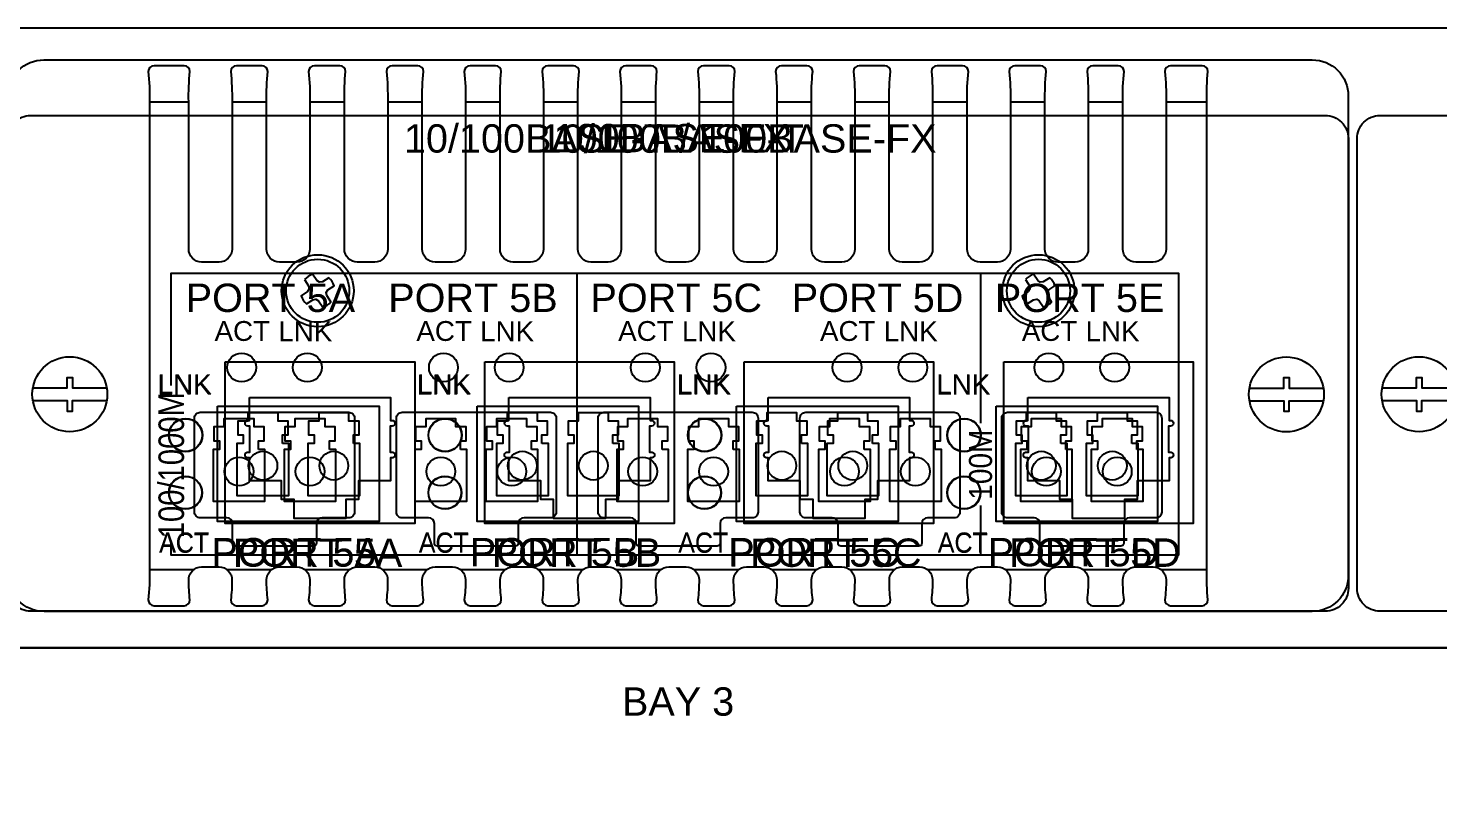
# Model space of a CAD drawing. Extents: x 0.5 to 47.5, y 0.5 to 35.2.
# Drawn here: x 35.411 to 40.303, y 14.192 to 16.893 of the extents above; entities that cross this region are included whole.
import ezdxf
from ezdxf.enums import TextEntityAlignment as Align

# ---------------------------------------------------------------- set-up
doc = ezdxf.new("R2010")
doc.units = 0
doc.header["$MEASUREMENT"] = 0
for name, color, linetype in [('2_1__6___4__10-100BASE-T_C', 7, 'CONTINUOUS'), ('2_2__7___4__100BASE-FX_CON', 7, 'CONTINUOUS'), ('2_3__8___2__10-100BASE-T__', 7, 'CONTINUOUS'), ('2_4__9___2__100-1000BASE__', 7, 'CONTINUOUS'), ('5_0______DWG_', 7, 'CONTINUOUS')]:
    doc.layers.add(name, color=color, linetype=linetype)
doc.styles.add('ARIAL', font='arial.ttf')

msp = doc.modelspace()

# ---------------------------------------------------------------- linework, layer by layer
at = {"layer": '2_1__6___4__10-100BASE-T_C'}
for points in [[(35.4198, 16.5902), (39.9098, 16.5902, -0.414214), (39.9898, 16.5102), (39.9898, 14.9502, -0.414214), (39.9098, 14.8702), (35.4198, 14.8702, -0.414214), (35.3398, 14.9502), (35.3398, 16.5102, -0.414214)], [(36.3696, 16.0211), (36.3834, 15.9989), (36.3852, 15.9884), (36.3793, 15.9795), (36.3578, 15.9647, 0.141658), (36.3759, 15.937), (36.3981, 15.9507), (36.4086, 15.9526), (36.4175, 15.9467), (36.4322, 15.9252, 0.141658), (36.46, 15.9433), (36.4462, 15.9655), (36.4443, 15.976), (36.4503, 15.9849), (36.4718, 15.9996, 0.141657), (36.4537, 16.0274), (36.4315, 16.0136), (36.421, 16.0117), (36.4121, 16.0177), (36.3973, 16.0392, 0.141658)], [(38.8696, 16.0211), (38.8834, 15.9989), (38.8852, 15.9884), (38.8793, 15.9795), (38.8578, 15.9647, 0.141658), (38.8759, 15.937), (38.8981, 15.9507), (38.9086, 15.9526), (38.9175, 15.9467), (38.9322, 15.9252, 0.141658), (38.96, 15.9433), (38.9462, 15.9655), (38.9443, 15.976), (38.9503, 15.9849), (38.9718, 15.9996, 0.141657), (38.9537, 16.0274), (38.9315, 16.0136), (38.921, 16.0117), (38.9121, 16.0177), (38.8973, 16.0392, 0.141658)], [(36.1778, 15.6124), (36.6678, 15.6124), (36.6678, 15.5324), (36.6728, 15.5324, -1), (36.6728, 15.5124), (36.6659, 15.5124), (36.6659, 15.4224), (36.6728, 15.4224, -1.000014), (36.6728, 15.4024), (36.6678, 15.4024), (36.6678, 15.3224), (36.5568, 15.3224), (36.5568, 15.2574), (36.5128, 15.2574), (36.5128, 15.1924), (36.3328, 15.1924), (36.3328, 15.2574), (36.2888, 15.2574), (36.2888, 15.3224), (36.1778, 15.3224), (36.1778, 15.4024), (36.1728, 15.4024, -1.000005), (36.1728, 15.4224), (36.1797, 15.4224), (36.1797, 15.5124), (36.1728, 15.5124, -1), (36.1728, 15.5324), (36.1778, 15.5324)], [(37.0778, 15.6124), (37.5678, 15.6124), (37.5678, 15.5324), (37.5728, 15.5324, -1), (37.5728, 15.5124), (37.5659, 15.5124), (37.5659, 15.4224), (37.5728, 15.4224, -1.000014), (37.5728, 15.4024), (37.5678, 15.4024), (37.5678, 15.3224), (37.4568, 15.3224), (37.4568, 15.2574), (37.4128, 15.2574), (37.4128, 15.1924), (37.2328, 15.1924), (37.2328, 15.2574), (37.1888, 15.2574), (37.1888, 15.3224), (37.0778, 15.3224), (37.0778, 15.4024), (37.0728, 15.4024, -1.000005), (37.0728, 15.4224), (37.0797, 15.4224), (37.0797, 15.5124), (37.0728, 15.5124, -1), (37.0728, 15.5324), (37.0778, 15.5324)], [(37.9778, 15.6124), (38.4678, 15.6124), (38.4678, 15.5324), (38.4728, 15.5324, -1), (38.4728, 15.5124), (38.4659, 15.5124), (38.4659, 15.4224), (38.4728, 15.4224, -1.000014), (38.4728, 15.4024), (38.4678, 15.4024), (38.4678, 15.3224), (38.3568, 15.3224), (38.3568, 15.2574), (38.3128, 15.2574), (38.3128, 15.1924), (38.1328, 15.1924), (38.1328, 15.2574), (38.0888, 15.2574), (38.0888, 15.3224), (37.9778, 15.3224), (37.9778, 15.4024), (37.9728, 15.4024, -1.000005), (37.9728, 15.4224), (37.9797, 15.4224), (37.9797, 15.5124), (37.9728, 15.5124, -1), (37.9728, 15.5324), (37.9778, 15.5324)], [(38.8778, 15.6124), (39.3678, 15.6124), (39.3678, 15.5324), (39.3728, 15.5324, -1), (39.3728, 15.5124), (39.3659, 15.5124), (39.3659, 15.4224), (39.3728, 15.4224, -1.000014), (39.3728, 15.4024), (39.3678, 15.4024), (39.3678, 15.3224), (39.2568, 15.3224), (39.2568, 15.2574), (39.2128, 15.2574), (39.2128, 15.1924), (39.0328, 15.1924), (39.0328, 15.2574), (38.9888, 15.2574), (38.9888, 15.3224), (38.8778, 15.3224), (38.8778, 15.4024), (38.8728, 15.4024, -1.000005), (38.8728, 15.4224), (38.8797, 15.4224), (38.8797, 15.5124), (38.8728, 15.5124, -1), (38.8728, 15.5324), (38.8778, 15.5324)]]:
    msp.add_lwpolyline(points, format="xyb", close=True, dxfattribs=at)
for points in [[(36.0943, 15.7352), (36.7513, 15.7352), (36.7513, 15.1752), (36.0943, 15.1752)], [(36.9943, 15.7352), (37.6513, 15.7352), (37.6513, 15.1752), (36.9943, 15.1752)], [(37.8943, 15.7352), (38.5513, 15.7352), (38.5513, 15.1752), (37.8943, 15.1752)], [(38.7943, 15.7352), (39.4513, 15.7352), (39.4513, 15.1752), (38.7943, 15.1752)]]:
    msp.add_lwpolyline(points, close=True, dxfattribs=at)
for centre, radius in [((36.4148, 15.9822), 0.125), ((38.9148, 15.9822), 0.125), ((36.4148, 15.9822), 0.1095), ((38.9148, 15.9822), 0.1095), ((35.9568, 15.4812), 0.0581), ((36.8568, 15.4812), 0.0581), ((37.7568, 15.4812), 0.0581), ((38.6568, 15.4812), 0.0581), ((35.9558, 15.2822), 0.0571), ((36.8558, 15.2822), 0.0571), ((37.7558, 15.2822), 0.0571), ((38.6558, 15.2822), 0.0571)]:
    msp.add_circle(centre, radius, dxfattribs=at)
at = {"layer": '2_2__7___4__100BASE-FX_CON'}
for points in [[(35.4198, 16.5902), (39.9098, 16.5902, -0.414214), (39.9898, 16.5102), (39.9898, 14.9502, -0.414214), (39.9098, 14.8702), (35.4198, 14.8702, -0.414214), (35.3398, 14.9502), (35.3398, 16.5102, -0.414214)], [(36.3696, 16.0211), (36.3834, 15.9989), (36.3852, 15.9884), (36.3793, 15.9795), (36.3578, 15.9647, 0.141658), (36.3759, 15.937), (36.3981, 15.9507), (36.4086, 15.9526), (36.4175, 15.9467), (36.4322, 15.9252, 0.141658), (36.46, 15.9433), (36.4462, 15.9655), (36.4443, 15.976), (36.4503, 15.9849), (36.4718, 15.9996, 0.141657), (36.4537, 16.0274), (36.4315, 16.0136), (36.421, 16.0117), (36.4121, 16.0177), (36.3973, 16.0392, 0.141658)], [(38.8696, 16.0211), (38.8834, 15.9989), (38.8852, 15.9884), (38.8793, 15.9795), (38.8578, 15.9647, 0.141658), (38.8759, 15.937), (38.8981, 15.9507), (38.9086, 15.9526), (38.9175, 15.9467), (38.9322, 15.9252, 0.141658), (38.96, 15.9433), (38.9462, 15.9655), (38.9443, 15.976), (38.9503, 15.9849), (38.9718, 15.9996, 0.141657), (38.9537, 16.0274), (38.9315, 16.0136), (38.921, 16.0117), (38.9121, 16.0177), (38.8973, 16.0392, 0.141658)]]:
    msp.add_lwpolyline(points, format="xyb", close=True, dxfattribs=at)
for points in [[(36.0678, 15.5822), (36.6278, 15.5822), (36.6278, 15.1822), (36.0678, 15.1822), (36.0678, 15.5822)], [(36.9678, 15.5822), (37.5278, 15.5822), (37.5278, 15.1822), (36.9678, 15.1822), (36.9678, 15.5822)], [(37.8678, 15.5822), (38.4278, 15.5822), (38.4278, 15.1822), (37.8678, 15.1822), (37.8678, 15.5822)], [(38.7678, 15.5822), (39.3278, 15.5822), (39.3278, 15.1822), (38.7678, 15.1822), (38.7678, 15.5822)], [(36.2928, 15.4522), (36.2928, 15.4822), (36.3123, 15.4822), (36.3123, 15.5302), (36.2773, 15.5302), (36.2773, 15.5582), (36.1723, 15.5582), (36.1723, 15.5302), (36.1373, 15.5302), (36.1373, 15.4822), (36.1568, 15.4822), (36.1568, 15.4522), (36.1348, 15.4522), (36.1348, 15.2722), (36.3148, 15.2722), (36.3148, 15.4522), (36.2928, 15.4522)], [(36.5388, 15.4522), (36.5388, 15.4822), (36.5583, 15.4822), (36.5583, 15.5302), (36.5233, 15.5302), (36.5233, 15.5582), (36.4183, 15.5582), (36.4183, 15.5302), (36.3833, 15.5302), (36.3833, 15.4822), (36.4028, 15.4822), (36.4028, 15.4522), (36.3808, 15.4522), (36.3808, 15.2722), (36.5608, 15.2722), (36.5608, 15.4522), (36.5388, 15.4522)], [(37.1928, 15.4522), (37.1928, 15.4822), (37.2123, 15.4822), (37.2123, 15.5302), (37.1773, 15.5302), (37.1773, 15.5582), (37.0723, 15.5582), (37.0723, 15.5302), (37.0373, 15.5302), (37.0373, 15.4822), (37.0568, 15.4822), (37.0568, 15.4522), (37.0348, 15.4522), (37.0348, 15.2722), (37.2148, 15.2722), (37.2148, 15.4522), (37.1928, 15.4522)], [(37.4388, 15.4522), (37.4388, 15.4822), (37.4583, 15.4822), (37.4583, 15.5302), (37.4233, 15.5302), (37.4233, 15.5582), (37.3183, 15.5582), (37.3183, 15.5302), (37.2833, 15.5302), (37.2833, 15.4822), (37.3028, 15.4822), (37.3028, 15.4522), (37.2808, 15.4522), (37.2808, 15.2722), (37.4608, 15.2722), (37.4608, 15.4522), (37.4388, 15.4522)], [(38.0928, 15.4522), (38.0928, 15.4822), (38.1123, 15.4822), (38.1123, 15.5302), (38.0773, 15.5302), (38.0773, 15.5582), (37.9723, 15.5582), (37.9723, 15.5302), (37.9373, 15.5302), (37.9373, 15.4822), (37.9568, 15.4822), (37.9568, 15.4522), (37.9348, 15.4522), (37.9348, 15.2722), (38.1148, 15.2722), (38.1148, 15.4522), (38.0928, 15.4522)], [(38.3388, 15.4522), (38.3388, 15.4822), (38.3583, 15.4822), (38.3583, 15.5302), (38.3233, 15.5302), (38.3233, 15.5582), (38.2183, 15.5582), (38.2183, 15.5302), (38.1833, 15.5302), (38.1833, 15.4822), (38.2028, 15.4822), (38.2028, 15.4522), (38.1808, 15.4522), (38.1808, 15.2722), (38.3608, 15.2722), (38.3608, 15.4522), (38.3388, 15.4522)], [(38.9928, 15.4522), (38.9928, 15.4822), (39.0123, 15.4822), (39.0123, 15.5302), (38.9773, 15.5302), (38.9773, 15.5582), (38.8723, 15.5582), (38.8723, 15.5302), (38.8373, 15.5302), (38.8373, 15.4822), (38.8568, 15.4822), (38.8568, 15.4522), (38.8348, 15.4522), (38.8348, 15.2722), (39.0148, 15.2722), (39.0148, 15.4522), (38.9928, 15.4522)], [(39.2388, 15.4522), (39.2388, 15.4822), (39.2583, 15.4822), (39.2583, 15.5302), (39.2233, 15.5302), (39.2233, 15.5582), (39.1183, 15.5582), (39.1183, 15.5302), (39.0833, 15.5302), (39.0833, 15.4822), (39.1028, 15.4822), (39.1028, 15.4522), (39.0808, 15.4522), (39.0808, 15.2722), (39.2608, 15.2722), (39.2608, 15.4522), (39.2388, 15.4522)]]:
    msp.add_lwpolyline(points, dxfattribs=at)
for centre, radius in [((36.4148, 15.9822), 0.125), ((38.9148, 15.9822), 0.125), ((36.4148, 15.9822), 0.1095), ((38.9148, 15.9822), 0.1095), ((35.9568, 15.4812), 0.0571), ((36.8568, 15.4812), 0.0571), ((37.7568, 15.4812), 0.0571), ((38.6568, 15.4812), 0.0571), ((36.2248, 15.3752), 0.05), ((36.4708, 15.3752), 0.05), ((37.1248, 15.3752), 0.05), ((37.3708, 15.3752), 0.05), ((38.0248, 15.3752), 0.05), ((38.2708, 15.3752), 0.05), ((38.9248, 15.3752), 0.05), ((39.1708, 15.3752), 0.05), ((35.9568, 15.2812), 0.0571), ((36.8568, 15.2812), 0.0571), ((37.7568, 15.2812), 0.0571), ((38.6568, 15.2812), 0.0571)]:
    msp.add_circle(centre, radius, dxfattribs=at)
at = {"layer": '2_3__8___2__10-100BASE-T__'}
for points in [[(35.4198, 16.5902), (39.9098, 16.5902, -0.414214), (39.9898, 16.5102), (39.9898, 14.9502, -0.414214), (39.9098, 14.8702), (35.4198, 14.8702, -0.414214), (35.3398, 14.9502), (35.3398, 16.5102, -0.414214)], [(36.3696, 16.0211), (36.3834, 15.9989), (36.3852, 15.9884), (36.3793, 15.9795), (36.3578, 15.9647, 0.141658), (36.3759, 15.937), (36.3981, 15.9507), (36.4086, 15.9526), (36.4175, 15.9467), (36.4322, 15.9252, 0.141658), (36.46, 15.9433), (36.4462, 15.9655), (36.4443, 15.976), (36.4503, 15.9849), (36.4718, 15.9996, 0.141657), (36.4537, 16.0274), (36.4315, 16.0136), (36.421, 16.0117), (36.4121, 16.0177), (36.3973, 16.0392, 0.141658)], [(38.8696, 16.0211), (38.8834, 15.9989), (38.8852, 15.9884), (38.8793, 15.9795), (38.8578, 15.9647, 0.141658), (38.8759, 15.937), (38.8981, 15.9507), (38.9086, 15.9526), (38.9175, 15.9467), (38.9322, 15.9252, 0.141658), (38.96, 15.9433), (38.9462, 15.9655), (38.9443, 15.976), (38.9503, 15.9849), (38.9718, 15.9996, 0.141657), (38.9537, 16.0274), (38.9315, 16.0136), (38.921, 16.0117), (38.9121, 16.0177), (38.8973, 16.0392, 0.141658)], [(37.0778, 15.6124), (37.5678, 15.6124), (37.5678, 15.5324), (37.5728, 15.5324, -1), (37.5728, 15.5124), (37.5659, 15.5124), (37.5659, 15.4224), (37.5728, 15.4224, -1.000014), (37.5728, 15.4024), (37.5678, 15.4024), (37.5678, 15.3224), (37.4568, 15.3224), (37.4568, 15.2574), (37.4128, 15.2574), (37.4128, 15.1924), (37.2328, 15.1924), (37.2328, 15.2574), (37.1888, 15.2574), (37.1888, 15.3224), (37.0778, 15.3224), (37.0778, 15.4024), (37.0728, 15.4024, -1.000005), (37.0728, 15.4224), (37.0797, 15.4224), (37.0797, 15.5124), (37.0728, 15.5124, -1), (37.0728, 15.5324), (37.0778, 15.5324)], [(38.8778, 15.6124), (39.3678, 15.6124), (39.3678, 15.5324), (39.3728, 15.5324, -1), (39.3728, 15.5124), (39.3659, 15.5124), (39.3659, 15.4224), (39.3728, 15.4224, -1.000014), (39.3728, 15.4024), (39.3678, 15.4024), (39.3678, 15.3224), (39.2568, 15.3224), (39.2568, 15.2574), (39.2128, 15.2574), (39.2128, 15.1924), (39.0328, 15.1924), (39.0328, 15.2574), (38.9888, 15.2574), (38.9888, 15.3224), (38.8778, 15.3224), (38.8778, 15.4024), (38.8728, 15.4024, -1.000005), (38.8728, 15.4224), (38.8797, 15.4224), (38.8797, 15.5124), (38.8728, 15.5124, -1), (38.8728, 15.5324), (38.8778, 15.5324)]]:
    msp.add_lwpolyline(points, format="xyb", close=True, dxfattribs=at)
for points in [[(36.9943, 15.7352), (37.6513, 15.7352), (37.6513, 15.1752), (36.9943, 15.1752)], [(38.7943, 15.7352), (39.4513, 15.7352), (39.4513, 15.1752), (38.7943, 15.1752)]]:
    msp.add_lwpolyline(points, close=True, dxfattribs=at)
for points in [[(36.0678, 15.5822), (36.6278, 15.5822), (36.6278, 15.1822), (36.0678, 15.1822), (36.0678, 15.5822)], [(37.8678, 15.5822), (38.4278, 15.5822), (38.4278, 15.1822), (37.8678, 15.1822), (37.8678, 15.5822)], [(36.2928, 15.4522), (36.2928, 15.4822), (36.3123, 15.4822), (36.3123, 15.5302), (36.2773, 15.5302), (36.2773, 15.5582), (36.1723, 15.5582), (36.1723, 15.5302), (36.1373, 15.5302), (36.1373, 15.4822), (36.1568, 15.4822), (36.1568, 15.4522), (36.1348, 15.4522), (36.1348, 15.2722), (36.3148, 15.2722), (36.3148, 15.4522), (36.2928, 15.4522)], [(36.5388, 15.4522), (36.5388, 15.4822), (36.5583, 15.4822), (36.5583, 15.5302), (36.5233, 15.5302), (36.5233, 15.5582), (36.4183, 15.5582), (36.4183, 15.5302), (36.3833, 15.5302), (36.3833, 15.4822), (36.4028, 15.4822), (36.4028, 15.4522), (36.3808, 15.4522), (36.3808, 15.2722), (36.5608, 15.2722), (36.5608, 15.4522), (36.5388, 15.4522)], [(38.0928, 15.4522), (38.0928, 15.4822), (38.1123, 15.4822), (38.1123, 15.5302), (38.0773, 15.5302), (38.0773, 15.5582), (37.9723, 15.5582), (37.9723, 15.5302), (37.9373, 15.5302), (37.9373, 15.4822), (37.9568, 15.4822), (37.9568, 15.4522), (37.9348, 15.4522), (37.9348, 15.2722), (38.1148, 15.2722), (38.1148, 15.4522), (38.0928, 15.4522)], [(38.3388, 15.4522), (38.3388, 15.4822), (38.3583, 15.4822), (38.3583, 15.5302), (38.3233, 15.5302), (38.3233, 15.5582), (38.2183, 15.5582), (38.2183, 15.5302), (38.1833, 15.5302), (38.1833, 15.4822), (38.2028, 15.4822), (38.2028, 15.4522), (38.1808, 15.4522), (38.1808, 15.2722), (38.3608, 15.2722), (38.3608, 15.4522), (38.3388, 15.4522)]]:
    msp.add_lwpolyline(points, dxfattribs=at)
for centre, radius in [((36.4148, 15.9822), 0.125), ((38.9148, 15.9822), 0.125), ((36.4148, 15.9822), 0.1095), ((38.9148, 15.9822), 0.1095), ((35.9568, 15.4812), 0.0571), ((36.8568, 15.4812), 0.0581), ((37.7568, 15.4812), 0.0571), ((38.6568, 15.4812), 0.0581), ((36.2248, 15.3752), 0.05), ((36.4708, 15.3752), 0.05), ((38.0248, 15.3752), 0.05), ((38.2708, 15.3752), 0.05), ((35.9568, 15.2812), 0.0571), ((36.8558, 15.2822), 0.0571), ((37.7568, 15.2812), 0.0571), ((38.6558, 15.2822), 0.0571)]:
    msp.add_circle(centre, radius, dxfattribs=at)
at = {"layer": '2_4__9___2__100-1000BASE__'}
for p, q in [((37.315, 15.065), (37.315, 16.0427)), ((38.715, 15.5231), (38.715, 16.0427)), ((38.715, 15.065), (38.715, 15.237))]:
    msp.add_line(p, q, dxfattribs=at)
for points in [[(35.4653, 16.7834), (39.8647, 16.7834, -0.414444), (39.9896, 16.6586), (39.9896, 14.9942, -0.413495), (39.8644, 14.8696), (35.4656, 14.8696, -0.413496), (35.3404, 14.9942), (35.3404, 16.6586, -0.414444)], [(35.9717, 16.7431, 0.41291), (35.9518, 16.7631), (35.8472, 16.7631, 0.41291), (35.8273, 16.7431, -0.030099), (35.8316, 16.6382, -0.000059), (35.8316, 15.0145, -0.030072), (35.8273, 14.9096, 0.41291), (35.8472, 14.8896), (35.9518, 14.8896, 0.41291), (35.9717, 14.9096, -0.033142), (35.9676, 14.9788, -0.42184), (36.0123, 15.0241), (36.0727, 15.0241, -0.421779), (36.1174, 14.9788, -0.033142), (36.1133, 14.9096, 0.41291), (36.1332, 14.8896), (36.2218, 14.8896, 0.41291), (36.2417, 14.9096, -0.033142), (36.2376, 14.9788, -0.42184), (36.2823, 15.0241), (36.3427, 15.0241, -0.421779), (36.3874, 14.9788, -0.033142), (36.3833, 14.9096, 0.41291), (36.4032, 14.8896), (36.4918, 14.8896, 0.41291), (36.5117, 14.9096, -0.033142), (36.5076, 14.9788, -0.42184), (36.5523, 15.0241), (36.6127, 15.0241, -0.421779), (36.6574, 14.9788, -0.033142), (36.6533, 14.9096, 0.41291), (36.6732, 14.8896), (36.7618, 14.8896, 0.41291), (36.7817, 14.9096, -0.033142), (36.7776, 14.9788, -0.42184), (36.8223, 15.0241), (36.8827, 15.0241, -0.421779), (36.9274, 14.9788, -0.033142), (36.9233, 14.9096, 0.41291), (36.9432, 14.8896), (37.0318, 14.8896, 0.41291), (37.0517, 14.9096, -0.033142), (37.0476, 14.9788, -0.42184), (37.0923, 15.0241), (37.1527, 15.0241, -0.421779), (37.1974, 14.9788, -0.033142), (37.1933, 14.9096, 0.41291), (37.2132, 14.8896), (37.3018, 14.8896, 0.41291), (37.3217, 14.9096, -0.033142), (37.3176, 14.9788, -0.42184), (37.3623, 15.0241), (37.4227, 15.0241, -0.421779), (37.4674, 14.9788, -0.033142), (37.4633, 14.9096, 0.41291), (37.4832, 14.8896), (37.5718, 14.8896, 0.41291), (37.5917, 14.9096, -0.033142), (37.5876, 14.9788, -0.42184), (37.6323, 15.0241), (37.6927, 15.0241, -0.421779), (37.7374, 14.9788, -0.033142), (37.7333, 14.9096, 0.41291), (37.7532, 14.8896), (37.8418, 14.8896, 0.41291), (37.8617, 14.9096, -0.033142), (37.8576, 14.9788, -0.42184), (37.9023, 15.0241), (37.9627, 15.0241, -0.421779), (38.0074, 14.9788, -0.033142), (38.0033, 14.9096, 0.41291), (38.0232, 14.8896), (38.1118, 14.8896, 0.41291), (38.1317, 14.9096, -0.033142), (38.1276, 14.9788, -0.42184), (38.1723, 15.0241), (38.2327, 15.0241, -0.421779), (38.2774, 14.9788, -0.033142), (38.2733, 14.9096, 0.41291), (38.2932, 14.8896), (38.3818, 14.8896, 0.41291), (38.4017, 14.9096, -0.033142), (38.3976, 14.9788, -0.42184), (38.4423, 15.0241), (38.5027, 15.0241, -0.421779), (38.5474, 14.9788, -0.033142), (38.5433, 14.9096, 0.41291), (38.5632, 14.8896), (38.6518, 14.8896, 0.41291), (38.6717, 14.9096, -0.033142), (38.6676, 14.9788, -0.42184), (38.7123, 15.0241), (38.7727, 15.0241, -0.421779), (38.8174, 14.9788, -0.033142), (38.8133, 14.9096, 0.41291), (38.8332, 14.8896), (38.9218, 14.8896, 0.41291), (38.9417, 14.9096, -0.033142), (38.9376, 14.9788, -0.42184), (38.9823, 15.0241), (39.0427, 15.0241, -0.421779), (39.0874, 14.9788, -0.033142), (39.0833, 14.9096, 0.41291), (39.1032, 14.8896), (39.1918, 14.8896, 0.41291), (39.2117, 14.9096, -0.033142), (39.2076, 14.9788, -0.42184), (39.2523, 15.0241), (39.3127, 15.0241, -0.421779), (39.3574, 14.9788, -0.033142), (39.3533, 14.9096, 0.41291), (39.3732, 14.8896), (39.4828, 14.8896, 0.41291), (39.5027, 14.9096, -0.030099), (39.4984, 15.0145), (39.4984, 16.6382, -0.030099), (39.5027, 16.7431, 0.41291), (39.4828, 16.7631), (39.3732, 16.7631, 0.41291), (39.3533, 16.7431, -0.030099), (39.3576, 16.6382), (39.3576, 16.1267, -0.415329), (39.3127, 16.0817), (39.2522, 16.0817, -0.415032), (39.2074, 16.1267), (39.2074, 16.6382, -0.030099), (39.2117, 16.7431, 0.41291), (39.1918, 16.7631), (39.1032, 16.7631, 0.41291), (39.0833, 16.7431, -0.030099), (39.0876, 16.6382), (39.0876, 16.1267, -0.415329), (39.0427, 16.0817), (38.9822, 16.0817, -0.415032), (38.9374, 16.1267), (38.9374, 16.6382, -0.030099), (38.9417, 16.7431, 0.41291), (38.9218, 16.7631), (38.8332, 16.7631, 0.41291), (38.8133, 16.7431, -0.030099), (38.8176, 16.6382), (38.8176, 16.1267, -0.415329), (38.7727, 16.0817), (38.7122, 16.0817, -0.415032), (38.6674, 16.1267), (38.6674, 16.6382, -0.030099), (38.6717, 16.7431, 0.41291), (38.6518, 16.7631), (38.5632, 16.7631, 0.41291), (38.5433, 16.7431, -0.030099), (38.5476, 16.6382), (38.5476, 16.1267, -0.415329), (38.5027, 16.0817), (38.4422, 16.0817, -0.415032), (38.3974, 16.1267), (38.3974, 16.6382, -0.030099), (38.4017, 16.7431, 0.41291), (38.3818, 16.7631), (38.2932, 16.7631, 0.41291), (38.2733, 16.7431, -0.030099), (38.2776, 16.6382), (38.2776, 16.1267, -0.415329), (38.2327, 16.0817), (38.1722, 16.0817, -0.415032), (38.1274, 16.1267), (38.1274, 16.6382, -0.030099), (38.1317, 16.7431, 0.41291), (38.1118, 16.7631), (38.0232, 16.7631, 0.41291), (38.0033, 16.7431, -0.030099), (38.0076, 16.6382), (38.0076, 16.1267, -0.415329), (37.9627, 16.0817), (37.9022, 16.0817, -0.415032), (37.8574, 16.1267), (37.8574, 16.6382, -0.030099), (37.8617, 16.7431, 0.41291), (37.8418, 16.7631), (37.7532, 16.7631, 0.41291), (37.7333, 16.7431, -0.030099), (37.7376, 16.6382), (37.7376, 16.1267, -0.415329), (37.6927, 16.0817), (37.6322, 16.0817, -0.415032), (37.5874, 16.1267), (37.5874, 16.6382, -0.030099), (37.5917, 16.7431, 0.41291), (37.5718, 16.7631), (37.4832, 16.7631, 0.41291), (37.4633, 16.7431, -0.030099), (37.4676, 16.6382), (37.4676, 16.1267, -0.415329), (37.4227, 16.0817), (37.3622, 16.0817, -0.415032), (37.3174, 16.1267), (37.3174, 16.6382, -0.030099), (37.3217, 16.7431, 0.41291), (37.3018, 16.7631), (37.2132, 16.7631, 0.41291), (37.1933, 16.7431, -0.030099), (37.1976, 16.6382), (37.1976, 16.1267, -0.415329), (37.1527, 16.0817), (37.0922, 16.0817, -0.415032), (37.0474, 16.1267), (37.0474, 16.6382, -0.030099), (37.0517, 16.7431, 0.41291), (37.0318, 16.7631), (36.9432, 16.7631, 0.41291), (36.9233, 16.7431, -0.030099), (36.9276, 16.6382), (36.9276, 16.1267, -0.415329), (36.8827, 16.0817), (36.8222, 16.0817, -0.415032), (36.7774, 16.1267), (36.7774, 16.6382, -0.030099), (36.7817, 16.7431, 0.41291), (36.7618, 16.7631), (36.6732, 16.7631, 0.41291), (36.6533, 16.7431, -0.030099), (36.6576, 16.6382), (36.6576, 16.1267, -0.415329), (36.6127, 16.0817), (36.5522, 16.0817, -0.415032), (36.5074, 16.1267), (36.5074, 16.6382, -0.030099), (36.5117, 16.7431, 0.41291), (36.4918, 16.7631), (36.4032, 16.7631, 0.41291), (36.3833, 16.7431, -0.030099), (36.3876, 16.6382), (36.3876, 16.1267, -0.415329), (36.3427, 16.0817), (36.2822, 16.0817, -0.415032), (36.2374, 16.1267), (36.2374, 16.6382, -0.030099), (36.2417, 16.7431, 0.41291), (36.2218, 16.7631), (36.1332, 16.7631, 0.41291), (36.1133, 16.7431, -0.030099), (36.1176, 16.6382), (36.1176, 16.1267, -0.415329), (36.0727, 16.0817), (36.0122, 16.0817, -0.415032), (35.9674, 16.1267), (35.9674, 16.6382, -0.030099)], [(36.0077, 15.5607), (36.5223, 15.5607, -0.414573), (36.5423, 15.5407), (36.5423, 15.2145, -0.416018), (36.5224, 15.1945), (36.4304, 15.1945, 0.41265), (36.4104, 15.1746), (36.4104, 15.106, -0.418703), (36.4004, 15.096), (36.1296, 15.096, -0.419075), (36.1196, 15.106), (36.1196, 15.1746, 0.41265), (36.0996, 15.1945), (36.0076, 15.1945, -0.416018), (35.9876, 15.2145), (35.9876, 15.5407, -0.414573)], [(36.7077, 15.5607), (37.2223, 15.5607, -0.414573), (37.2423, 15.5407), (37.2423, 15.2145, -0.416018), (37.2224, 15.1945), (37.1304, 15.1945, 0.41265), (37.1104, 15.1746), (37.1104, 15.106, -0.418703), (37.1004, 15.096), (36.8296, 15.096, -0.419075), (36.8196, 15.106), (36.8196, 15.1746, 0.41265), (36.7996, 15.1945), (36.7076, 15.1945, -0.416018), (36.6877, 15.2145), (36.6877, 15.5407, -0.414573)], [(37.4077, 15.5607), (37.9223, 15.5607, -0.414573), (37.9423, 15.5407), (37.9423, 15.2145, -0.416018), (37.9224, 15.1945), (37.8304, 15.1945, 0.41265), (37.8104, 15.1746), (37.8104, 15.106, -0.418703), (37.8004, 15.096), (37.5296, 15.096, -0.419075), (37.5196, 15.106), (37.5196, 15.1746, 0.41265), (37.4996, 15.1945), (37.4076, 15.1945, -0.416018), (37.3877, 15.2145), (37.3877, 15.5407, -0.414573)], [(38.1077, 15.5607), (38.6223, 15.5607, -0.414573), (38.6423, 15.5407), (38.6423, 15.2145, -0.416018), (38.6224, 15.1945), (38.5304, 15.1945, 0.41265), (38.5104, 15.1746), (38.5104, 15.106, -0.418703), (38.5004, 15.096), (38.2296, 15.096, -0.419075), (38.2196, 15.106), (38.2196, 15.1746, 0.41265), (38.1996, 15.1945), (38.1076, 15.1945, -0.416018), (38.0877, 15.2145), (38.0877, 15.5407, -0.414573)], [(38.8077, 15.5607), (39.3223, 15.5607, -0.414573), (39.3423, 15.5407), (39.3423, 15.2145, -0.416018), (39.3224, 15.1945), (39.2304, 15.1945, 0.41265), (39.2104, 15.1746), (39.2104, 15.106, -0.418703), (39.2004, 15.096), (38.9296, 15.096, -0.419075), (38.9196, 15.106), (38.9196, 15.1746, 0.41265), (38.8996, 15.1945), (38.8076, 15.1945, -0.416018), (38.7877, 15.2145), (38.7877, 15.5407, -0.414573)]]:
    msp.add_lwpolyline(points, format="xyb", close=True, dxfattribs=at)
for points in [[(35.8316, 16.6382), (35.9674, 16.6382)], [(36.1176, 16.6382), (36.2374, 16.6382)], [(36.3876, 16.6382), (36.5074, 16.6382)], [(36.6576, 16.6382), (36.7774, 16.6382)], [(36.9276, 16.6382), (37.0474, 16.6382)], [(37.1976, 16.6382), (37.3174, 16.6382)], [(37.4676, 16.6382), (37.5874, 16.6382)], [(37.7376, 16.6382), (37.8574, 16.6382)], [(38.0076, 16.6382), (38.1274, 16.6382)], [(38.2776, 16.6382), (38.3974, 16.6382)], [(38.5476, 16.6382), (38.6674, 16.6382)], [(38.8176, 16.6382), (38.9374, 16.6382)], [(39.0876, 16.6382), (39.2074, 16.6382)], [(39.3576, 16.6382), (39.4984, 16.6382)], [(35.9066, 15.6536), (35.9066, 16.0427), (39.4, 16.0427), (39.4, 15.065), (35.9066, 15.065), (35.9066, 15.1067)], [(35.4269, 15.6453), (35.5455, 15.6453), (35.5455, 15.6817), (35.5645, 15.6817), (35.5645, 15.6453), (35.6831, 15.6453)], [(39.6469, 15.6448), (39.7655, 15.6448), (39.7655, 15.6811), (39.7845, 15.6811), (39.7845, 15.6448), (39.9031, 15.6448)], [(35.4269, 15.601), (35.5455, 15.601), (35.5455, 15.5646), (35.5645, 15.5646), (35.5645, 15.601), (35.6831, 15.601)], [(39.6469, 15.6005), (39.7655, 15.6005), (39.7655, 15.5641), (39.7845, 15.5641), (39.7845, 15.6005), (39.9031, 15.6005)], [(36.21, 15.432), (36.21, 15.462), (36.2295, 15.462), (36.2295, 15.51), (36.1945, 15.51), (36.1945, 15.538), (36.0895, 15.538), (36.0895, 15.51), (36.0545, 15.51), (36.0545, 15.462), (36.074, 15.462), (36.074, 15.432), (36.052, 15.432), (36.052, 15.252), (36.232, 15.252), (36.232, 15.432), (36.21, 15.432)], [(36.456, 15.432), (36.456, 15.462), (36.4755, 15.462), (36.4755, 15.51), (36.4405, 15.51), (36.4405, 15.538), (36.3355, 15.538), (36.3355, 15.51), (36.3005, 15.51), (36.3005, 15.462), (36.32, 15.462), (36.32, 15.432), (36.298, 15.432), (36.298, 15.252), (36.478, 15.252), (36.478, 15.432), (36.456, 15.432)], [(36.91, 15.432), (36.91, 15.462), (36.9295, 15.462), (36.9295, 15.51), (36.8945, 15.51), (36.8945, 15.538), (36.7895, 15.538), (36.7895, 15.51), (36.7545, 15.51), (36.7545, 15.462), (36.774, 15.462), (36.774, 15.432), (36.752, 15.432), (36.752, 15.252), (36.932, 15.252), (36.932, 15.432), (36.91, 15.432)], [(37.156, 15.432), (37.156, 15.462), (37.1755, 15.462), (37.1755, 15.51), (37.1405, 15.51), (37.1405, 15.538), (37.0355, 15.538), (37.0355, 15.51), (37.0005, 15.51), (37.0005, 15.462), (37.02, 15.462), (37.02, 15.432), (36.998, 15.432), (36.998, 15.252), (37.178, 15.252), (37.178, 15.432), (37.156, 15.432)], [(37.61, 15.432), (37.61, 15.462), (37.6295, 15.462), (37.6295, 15.51), (37.5945, 15.51), (37.5945, 15.538), (37.4895, 15.538), (37.4895, 15.51), (37.4545, 15.51), (37.4545, 15.462), (37.474, 15.462), (37.474, 15.432), (37.452, 15.432), (37.452, 15.252), (37.632, 15.252), (37.632, 15.432), (37.61, 15.432)], [(37.856, 15.432), (37.856, 15.462), (37.8755, 15.462), (37.8755, 15.51), (37.8405, 15.51), (37.8405, 15.538), (37.7355, 15.538), (37.7355, 15.51), (37.7005, 15.51), (37.7005, 15.462), (37.72, 15.462), (37.72, 15.432), (37.698, 15.432), (37.698, 15.252), (37.878, 15.252), (37.878, 15.432), (37.856, 15.432)], [(38.31, 15.432), (38.31, 15.462), (38.3295, 15.462), (38.3295, 15.51), (38.2945, 15.51), (38.2945, 15.538), (38.1895, 15.538), (38.1895, 15.51), (38.1545, 15.51), (38.1545, 15.462), (38.174, 15.462), (38.174, 15.432), (38.152, 15.432), (38.152, 15.252), (38.332, 15.252), (38.332, 15.432), (38.31, 15.432)], [(38.556, 15.432), (38.556, 15.462), (38.5755, 15.462), (38.5755, 15.51), (38.5405, 15.51), (38.5405, 15.538), (38.4355, 15.538), (38.4355, 15.51), (38.4005, 15.51), (38.4005, 15.462), (38.42, 15.462), (38.42, 15.432), (38.398, 15.432), (38.398, 15.252), (38.578, 15.252), (38.578, 15.432), (38.556, 15.432)], [(39.01, 15.432), (39.01, 15.462), (39.0295, 15.462), (39.0295, 15.51), (38.9945, 15.51), (38.9945, 15.538), (38.8895, 15.538), (38.8895, 15.51), (38.8545, 15.51), (38.8545, 15.462), (38.874, 15.462), (38.874, 15.432), (38.852, 15.432), (38.852, 15.252), (39.032, 15.252), (39.032, 15.432), (39.01, 15.432)], [(39.256, 15.432), (39.256, 15.462), (39.2755, 15.462), (39.2755, 15.51), (39.2405, 15.51), (39.2405, 15.538), (39.1355, 15.538), (39.1355, 15.51), (39.1005, 15.51), (39.1005, 15.462), (39.12, 15.462), (39.12, 15.432), (39.098, 15.432), (39.098, 15.252), (39.278, 15.252), (39.278, 15.432), (39.256, 15.432)], [(35.9845, 15.0145), (35.8316, 15.0145)], [(36.2545, 15.0145), (36.1005, 15.0145)], [(36.5245, 15.0145), (36.3705, 15.0145)], [(36.7945, 15.0145), (36.6405, 15.0145)], [(37.0645, 15.0145), (36.9105, 15.0145)], [(37.3345, 15.0145), (37.1805, 15.0145)], [(37.6045, 15.0145), (37.4505, 15.0145)], [(37.8745, 15.0145), (37.7205, 15.0145)], [(38.1445, 15.0145), (37.9905, 15.0145)], [(38.4145, 15.0145), (38.2605, 15.0145)], [(38.6845, 15.0145), (38.5305, 15.0145)], [(38.9545, 15.0145), (38.8005, 15.0145)], [(39.2245, 15.0145), (39.0705, 15.0145)], [(39.4984, 15.0145), (39.3405, 15.0145)]]:
    msp.add_lwpolyline(points, dxfattribs=at)
for centre, radius in [((36.151, 15.7159), 0.05), ((36.379, 15.7159), 0.05), ((36.851, 15.7159), 0.05), ((37.079, 15.7159), 0.05), ((37.551, 15.7159), 0.05), ((37.779, 15.7159), 0.05), ((38.251, 15.7159), 0.05), ((38.479, 15.7159), 0.05), ((38.951, 15.7159), 0.05), ((39.179, 15.7159), 0.05), ((35.555, 15.6231), 0.13), ((39.775, 15.6226), 0.13), ((36.142, 15.355), 0.05), ((36.388, 15.355), 0.05), ((36.842, 15.355), 0.05), ((37.088, 15.355), 0.05), ((37.542, 15.355), 0.05), ((37.788, 15.355), 0.05), ((38.242, 15.355), 0.05), ((38.488, 15.355), 0.05), ((38.942, 15.355), 0.05), ((39.188, 15.355), 0.05)]:
    msp.add_circle(centre, radius, dxfattribs=at)
at = {"layer": '5_0______DWG_'}
msp.add_lwpolyline([(44.515, 16.8931), (27.485, 16.8931, 0.414214), (27.375, 16.7831), (27.375, 14.8531, 0.414214), (27.485, 14.7431), (44.515, 14.7431, 0.414214), (44.625, 14.8531), (44.625, 16.7831, 0.414214), (44.515, 16.8931)], format="xyb", dxfattribs=at)
for points in [[(40.0998, 16.5902), (43.2398, 16.5902, -0.414214), (43.3198, 16.5102), (43.3198, 14.9502, -0.414214), (43.2398, 14.8702), (40.0998, 14.8702, -0.414214), (40.0198, 14.9502), (40.0198, 16.5102, -0.414214)], [(44.625, 10.2731), (44.625, 14.6531, 0.414214), (44.535, 14.7431), (27.465, 14.7431, 0.414214), (27.375, 14.6531), (27.375, 10.2731, 0.381966), (27.455, 10.1837), (44.545, 10.1837, 0.381966)]]:
    msp.add_lwpolyline(points, format="xyb", close=True, dxfattribs=at)
for points in [[(40.1069, 15.6453), (40.2255, 15.6453), (40.2255, 15.6817), (40.2445, 15.6817), (40.2445, 15.6453), (40.3631, 15.6453)], [(40.1069, 15.601), (40.2255, 15.601), (40.2255, 15.5646), (40.2445, 15.5646), (40.2445, 15.601), (40.3631, 15.601)]]:
    msp.add_lwpolyline(points, dxfattribs=at)
msp.add_circle((40.235, 15.6231), 0.13, dxfattribs=at)

# ---------------------------------------------------------------- texts
at = {"layer": '2_1__6___4__10-100BASE-T_C', "style": 'ARIAL'}
for s, height, p in [('10/100BASE-T', 0.098333, (37.1849, 16.4609)), ('LNK', 0.06883, (35.8595, 15.6221)), ('LNK', 0.06883, (36.7582, 15.6221)), ('LNK', 0.06883, (37.6605, 15.6221)), ('LNK', 0.06883, (38.5607, 15.6221)), ('PORT 5A', 0.09833, (36.1207, 15.0243)), ('PORT 5B', 0.09833, (37.0187, 15.0243)), ('PORT 5C', 0.09833, (37.9141, 15.0243)), ('PORT 5D', 0.09833, (38.8134, 15.0243))]:
    msp.add_text(s, height=height, dxfattribs=at).set_placement(p)
at = {"layer": '2_1__6___4__10-100BASE-T_C', "style": 'ARIAL', "width": 0.9}
for p in [(35.8647, 15.073), (36.7661, 15.073), (37.6657, 15.073), (38.5659, 15.073)]:
    msp.add_text('ACT', height=0.06883, dxfattribs=at).set_placement(p)
at = {"layer": '2_2__7___4__100BASE-FX_CON', "style": 'ARIAL'}
for s, height, p in [('100BASE-FX', 0.09833, (37.233, 16.4627)), ('LNK', 0.06883, (35.8603, 15.6239)), ('LNK', 0.06883, (36.7603, 15.6239)), ('LNK', 0.06883, (37.6603, 15.6239)), ('LNK', 0.06883, (38.5603, 15.6239)), ('PORT 5A', 0.09833, (36.0464, 15.0261)), ('PORT 5B', 0.09833, (36.9426, 15.0261)), ('PORT 5C', 0.09833, (37.8387, 15.0261)), ('PORT 5D', 0.09833, (38.7387, 15.0261))]:
    msp.add_text(s, height=height, dxfattribs=at).set_placement(p)
at = {"layer": '2_2__7___4__100BASE-FX_CON', "style": 'ARIAL', "width": 0.9}
for p in [(35.8656, 15.0748), (36.7656, 15.0748), (37.6656, 15.0748), (38.5656, 15.0748)]:
    msp.add_text('ACT', height=0.06883, dxfattribs=at).set_placement(p)
at = {"layer": '2_3__8___2__10-100BASE-T__', "style": 'ARIAL'}
for s, height, p in [('10/100BASE-T / 100BASE-FX', 0.098333, (36.7138, 16.4615)), ('LNK', 0.06883, (35.8592, 15.6226)), ('LNK', 0.06883, (36.7589, 15.6226)), ('LNK', 0.06883, (37.6621, 15.6226)), ('LNK', 0.06883, (38.5604, 15.6226)), ('PORT 5A', 0.09833, (36.0463, 15.0249)), ('PORT 5B', 0.09833, (37.0185, 15.0249)), ('PORT 5C', 0.09833, (37.839, 15.0249)), ('PORT 5D', 0.09833, (38.8133, 15.0249))]:
    msp.add_text(s, height=height, dxfattribs=at).set_placement(p)
at = {"layer": '2_3__8___2__10-100BASE-T__', "style": 'ARIAL', "width": 0.9}
for p in [(35.8645, 15.0735), (36.7659, 15.0735), (37.6655, 15.0735), (38.5658, 15.0735)]:
    msp.add_text('ACT', height=0.06883, dxfattribs=at).set_placement(p)
at = {"layer": '2_4__9___2__100-1000BASE__', "style": 'ARIAL'}
for s, height, p in [('PORT 5A', 0.09833, (35.9569, 15.9086)), ('PORT 5B', 0.09833, (36.6595, 15.9086)), ('PORT 5C', 0.09833, (37.3609, 15.9086)), ('PORT 5D', 0.09833, (38.0592, 15.9086)), ('PORT 5E', 0.09833, (38.7637, 15.9086)), ('ACT', 0.06883, (36.0571, 15.8082)), ('LNK', 0.06883, (36.2783, 15.8071)), ('ACT', 0.06883, (36.7571, 15.8082)), ('LNK', 0.06883, (36.9783, 15.8071)), ('ACT', 0.06883, (37.4571, 15.8082)), ('LNK', 0.06883, (37.6783, 15.8071)), ('ACT', 0.06883, (38.1571, 15.8082)), ('LNK', 0.06883, (38.3783, 15.8071)), ('ACT', 0.06883, (38.8571, 15.8082)), ('LNK', 0.06883, (39.0783, 15.8071))]:
    msp.add_text(s, height=height, dxfattribs=at).set_placement(p)
for s, height, width, p in [('100/1000M', 0.0885, 0.82, (35.9511, 15.1233)), ('100M', 0.08, 0.87, (38.7537, 15.2572))]:
    msp.add_text(s, height=height, rotation=90, dxfattribs=dict(at, width=width)).set_placement(p)
at = {"layer": '5_0______DWG_', "style": 'ARIAL'}
msp.add_text('BAY 3', height=0.09833, dxfattribs=at).set_placement((37.6648, 14.5079), align=Align.CENTER)

doc.saveas('drawing.dxf')
